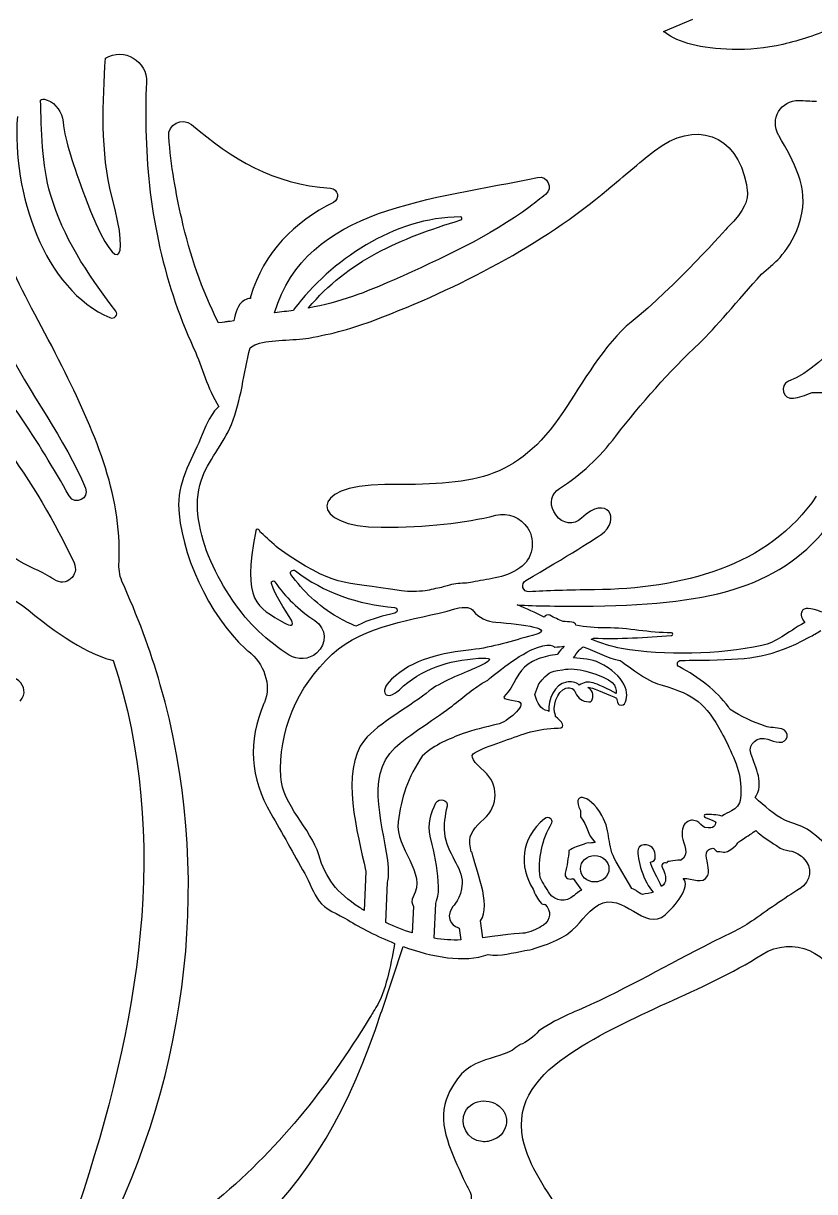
# Model space of a CAD drawing. Extents: x -9 to 1014, y 981 to 1704.
# Drawn here: x 172 to 268.3, y 1444.4 to 1586.6 of the extents above; entities that cross this region are included whole.
import ezdxf

# ---------------------------------------------------------------- set-up
doc = ezdxf.new("R2010")
doc.units = 0
doc.layers.add('H0117_Printing', color=7, linetype='CONTINUOUS')

msp = doc.modelspace()

# ---------------------------------------------------------------- linework, layer by layer
at = {"layer": 'H0117_Printing', "color": 1}
for points in [[(249.927994, 1585.66486), (253.499994, 1587.15486)], [(261.876993, 1556.112861), (262.992993, 1557.089861)], [(268.017993, 1541.713861), (279.184993, 1541.713861)], [(236.864994, 1526.767862), (236.587994, 1527.208862)], [(234.271994, 1504.943862), (234.753994, 1506.241862)], [(221.764994, 1486.658863), (221.515994, 1487.679863)], [(246.063994, 1481.312863), (244.172994, 1484.550863)], [(213.683995, 1483.374863), (213.484995, 1478.634863)], [(238.937994, 1482.509863), (239.942994, 1481.119863)], [(216.125995, 1477.167863), (216.331995, 1482.074863)], [(222.009994, 1475.260863), (222.186994, 1479.474863)], [(219.469995, 1479.116863), (219.333995, 1475.892863)], [(225.062994, 1476.465863), (225.262994, 1475.041863)], [(227.946994, 1475.321863), (227.658994, 1477.366863)], [(215.567995, 1466.259863), (215.576995, 1466.264863), (218.217995, 1474.237863)]]:
    msp.add_lwpolyline(points, dxfattribs=at)
for points in [[(263.968993, 1572.989861)], [(248.828994, 1571.111861)], [(209.376995, 1566.560861)], [(235.576994, 1565.813861)], [(182.522995, 1550.812861)], [(204.559995, 1519.532862)], [(240.489994, 1507.780862)], [(257.008994, 1500.291862)], [(216.430995, 1483.848863)], [(243.290994, 1483.709863)], [(213.642995, 1483.539863)], [(225.062994, 1476.465863)], [(227.828994, 1450.488864)]]:
    msp.add_lwpolyline(points, close=True, dxfattribs=at)
for points in [[(270.747993, 1586.16186), (268.659993, 1585.25386), (266.563993, 1584.56186), (264.460993, 1584.08686)], [(250.116994, 1585.51086), (250.048994, 1585.55986), (249.991994, 1585.61486), (249.927994, 1585.66486)], [(253.392994, 1584.06586), (252.049994, 1584.41986), (250.957994, 1584.89986), (250.116994, 1585.51086)], [(181.967995, 1582.40586), (184.221995, 1583.77386), (187.103995, 1582.07086), (186.966995, 1579.436861)], [(258.295994, 1583.45586), (256.369994, 1583.51086), (254.735994, 1583.71386), (253.392994, 1584.06586)], [(264.460993, 1584.08686), (262.358993, 1583.61186), (260.303993, 1583.40186), (258.295994, 1583.45586)], [(182.755995, 1565.571861), (181.332995, 1570.818861), (181.647995, 1577.304861), (181.967995, 1582.40586)], [(186.966995, 1579.436861), (186.863995, 1577.448861), (186.875995, 1575.491861), (186.906995, 1573.669861)], [(174.068996, 1577.294861), (174.229996, 1577.408861), (174.353996, 1577.522861), (174.885996, 1577.303861)], [(175.285996, 1565.800861), (174.212996, 1569.415861), (174.170996, 1573.693861), (174.068996, 1577.294861)], [(174.885996, 1577.303861), (175.969996, 1576.857861), (176.685996, 1575.826861), (176.813996, 1574.662861)], [(263.940993, 1573.039861), (262.844993, 1574.960861), (264.227993, 1577.331861), (266.437993, 1577.253861)], [(266.437993, 1577.253861), (267.130993, 1577.229861), (267.836993, 1577.195861), (268.551993, 1577.151861)], [(171.253996, 1575.283861), (170.522996, 1566.073861), (174.544996, 1554.149861), (182.522995, 1550.812861)], [(176.813996, 1574.662861), (177.095996, 1572.106861), (178.006996, 1569.488861), (179.499996, 1565.479861)], [(189.671995, 1572.852861), (189.553995, 1574.346861), (191.288995, 1575.256861), (192.457995, 1574.317861)], [(248.828994, 1571.111861), (253.752994, 1574.969861), (258.894994, 1573.175861), (260.025993, 1567.022861)], [(186.906995, 1573.669861), (187.057995, 1564.650861), (188.867995, 1555.430861), (192.712995, 1547.108861)], [(192.457995, 1574.317861), (197.383995, 1570.166861), (202.372995, 1567.046861), (209.376995, 1566.560861)], [(191.258995, 1562.864861), (190.572995, 1565.871861), (189.951995, 1569.315861), (189.671995, 1572.852861)], [(263.968993, 1572.989861), (263.959993, 1573.005861), (263.949993, 1573.022861), (263.940993, 1573.039861)], [(266.618993, 1562.807861), (267.692993, 1566.712861), (265.782993, 1569.781861), (263.968993, 1572.989861)], [(243.229994, 1566.481861), (245.074994, 1568.031861), (246.916994, 1569.613861), (248.828994, 1571.111861)], [(176.696996, 1544.870861), (172.142996, 1554.009861), (167.721996, 1559.932861), (167.909996, 1569.019861)], [(202.577995, 1551.384861), (206.342995, 1564.343861), (221.915994, 1565.159861), (234.593994, 1567.889861)], [(234.593994, 1567.889861), (235.811994, 1568.151861), (236.547994, 1566.592861), (235.576994, 1565.813861)], [(209.376995, 1566.560861), (210.305995, 1566.496861), (210.560995, 1565.273861), (209.731995, 1564.849861)], [(214.801995, 1550.534861), (225.052994, 1554.454861), (235.012994, 1559.575861), (243.229994, 1566.481861)], [(260.025993, 1567.022861), (260.235993, 1565.877861), (260.101993, 1565.354861), (260.101993, 1565.354861)], [(183.243995, 1551.611861), (179.566996, 1556.415861), (176.857996, 1560.510861), (175.285996, 1565.800861)], [(179.499996, 1565.479861), (183.170995, 1555.623861), (185.162995, 1556.695861), (182.755995, 1565.571861)], [(209.731995, 1564.849861), (204.965995, 1562.409861), (201.241995, 1558.857861), (199.655995, 1553.336861)], [(235.576994, 1565.813861), (234.959994, 1565.317861), (234.334994, 1564.830861), (233.696994, 1564.356861)], [(260.101993, 1565.354861), (260.101993, 1565.354861), (259.969994, 1563.943861), (257.764994, 1561.814861)], [(233.696994, 1564.356861), (228.720994, 1560.652861), (222.864994, 1558.011861), (217.144995, 1555.434861)], [(195.729995, 1550.184861), (193.678995, 1554.218861), (192.253995, 1558.500861), (191.258995, 1562.864861)], [(225.186994, 1563.076861), (217.084995, 1563.068861), (209.430995, 1557.740861), (204.959995, 1551.875861)], [(206.706995, 1551.989861), (211.502995, 1557.771861), (217.841995, 1560.429861), (225.240994, 1562.705861)], [(225.240994, 1562.705861), (225.454994, 1562.771861), (225.425994, 1563.076861), (225.186994, 1563.076861)], [(257.764994, 1561.814861), (257.764994, 1561.814861), (251.320994, 1554.520861), (245.974994, 1550.254861)], [(262.992993, 1557.089861), (262.992993, 1557.089861), (265.545993, 1558.902861), (266.618993, 1562.807861)], [(254.343994, 1547.744861), (256.163994, 1549.460861), (259.008994, 1552.940861), (261.876993, 1556.112861)], [(275.035993, 1556.995861), (274.799993, 1551.684861), (270.224993, 1545.094861), (265.157993, 1543.060861)], [(217.144995, 1555.434861), (213.786995, 1553.922861), (210.412995, 1552.650861), (206.711995, 1551.980861)], [(199.655995, 1553.336861), (199.637995, 1553.272861), (199.633995, 1553.213861), (199.635995, 1553.156861)], [(198.922995, 1552.949861), (197.986995, 1552.433861), (197.848995, 1551.359861), (197.615995, 1550.445861)], [(199.635995, 1553.156861), (199.385995, 1553.123861), (199.140995, 1553.069861), (198.922995, 1552.949861)], [(204.959995, 1551.875861), (204.913995, 1551.815861), (204.886995, 1551.756861), (204.866995, 1551.698861)], [(206.711995, 1551.980861), (206.707995, 1551.987861), (206.710995, 1551.982861), (206.706995, 1551.989861)], [(182.522995, 1550.812861), (183.061995, 1550.586861), (183.584995, 1551.165861), (183.243995, 1551.611861)], [(197.608995, 1550.417861), (196.050995, 1550.224861), (197.288995, 1550.377861), (195.729995, 1550.184861)], [(197.615995, 1550.445861), (197.613995, 1550.436861), (197.611995, 1550.427861), (197.608995, 1550.417861)], [(204.866995, 1551.698861), (204.104995, 1551.592861), (203.341995, 1551.492861), (202.577995, 1551.384861)], [(206.752995, 1548.333861), (209.509995, 1548.815861), (212.210995, 1549.542861), (214.801995, 1550.534861)], [(245.974994, 1550.254861), (242.848994, 1547.759861), (239.924994, 1542.629861), (237.744994, 1539.375862)], [(177.565996, 1529.117862), (173.747996, 1535.652862), (169.601996, 1542.838861), (163.721996, 1547.869861)], [(169.593996, 1547.904861), (172.755996, 1541.443861), (177.041996, 1536.113862), (179.533996, 1530.038862)], [(199.585995, 1547.132861), (199.815995, 1547.328861), (200.080995, 1547.487861), (200.392995, 1547.591861)], [(200.392995, 1547.591861), (202.200995, 1548.194861), (204.815995, 1547.994861), (206.752995, 1548.333861)], [(244.127994, 1536.386862), (247.233994, 1540.421861), (250.550994, 1544.168861), (254.343994, 1547.744861)], [(192.712995, 1547.108861), (193.879995, 1544.581861), (194.285995, 1542.331861), (195.790995, 1539.968862)], [(197.321995, 1537.812862), (198.523995, 1540.779861), (198.784995, 1544.046861), (199.585995, 1547.132861)], [(183.630995, 1521.117862), (184.000995, 1529.459862), (180.502995, 1537.233862), (176.696996, 1544.870861)], [(265.157993, 1543.060861), (263.972993, 1542.585861), (264.482993, 1540.793861), (265.743993, 1540.992861)], [(265.743993, 1540.992861), (266.415993, 1541.098861), (267.186993, 1541.348861), (268.017993, 1541.713861)], [(195.790995, 1539.968862), (195.790995, 1539.968862), (195.010995, 1539.707862), (193.758995, 1536.599862)], [(237.744994, 1539.375862), (231.957994, 1530.737862), (226.537994, 1530.479862), (215.984995, 1530.479862)], [(193.616995, 1530.943862), (194.417995, 1533.390862), (196.351995, 1535.418862), (197.321995, 1537.812862)], [(193.758995, 1536.599862), (192.689995, 1533.946862), (190.816995, 1530.990862), (190.882995, 1528.038862)], [(237.252994, 1530.010862), (239.901994, 1531.670862), (242.123994, 1533.783862), (244.127994, 1536.386862)], [(169.578996, 1535.373862), (173.007996, 1530.716862), (175.785996, 1525.952862), (178.144996, 1520.963862)], [(200.614995, 1512.638862), (196.310995, 1516.723862), (191.738995, 1525.203862), (193.616995, 1530.943862)], [(177.592996, 1529.071862), (177.583996, 1529.086862), (177.574996, 1529.102862), (177.565996, 1529.117862)], [(179.533996, 1530.038862), (180.044995, 1528.792862), (178.273996, 1527.909862), (177.592996, 1529.071862)], [(215.984995, 1530.479862), (206.499995, 1530.479862), (206.778995, 1525.288862), (215.566995, 1525.288862)], [(236.587994, 1527.208862), (235.986994, 1528.164862), (236.295994, 1529.410862), (237.252994, 1530.010862)], [(242.295994, 1524.360862), (244.917994, 1526.253862), (243.038994, 1529.390862), (239.964994, 1526.399862)], [(173.375996, 1520.203862), (169.804996, 1521.807862), (166.823996, 1524.554862), (165.052996, 1528.044862)], [(190.882995, 1528.038862), (191.013995, 1522.213862), (194.550995, 1514.596862), (199.018995, 1510.489862)], [(268.542993, 1529.073862), (262.755993, 1520.434862), (252.069994, 1517.788862), (241.517994, 1517.683862)], [(215.566995, 1525.288862), (221.132994, 1525.288862), (225.680994, 1525.771862), (229.506994, 1526.760862)], [(229.506994, 1526.760862), (231.006994, 1527.148862), (232.579994, 1526.499862), (233.403994, 1525.187862)], [(239.949994, 1526.384862), (239.038994, 1525.499862), (237.539994, 1525.691862), (236.864994, 1526.767862)], [(239.964994, 1526.399862), (239.959994, 1526.394862), (239.954994, 1526.389862), (239.949994, 1526.384862)], [(200.265995, 1524.843862), (198.646995, 1516.115862), (200.321995, 1515.654862), (203.814995, 1513.595862)], [(200.686995, 1524.948862), (200.594995, 1525.131862), (200.302995, 1525.043862), (200.265995, 1524.843862)], [(200.939995, 1524.613862), (200.824995, 1524.749862), (200.724995, 1524.871862), (200.686995, 1524.948862)], [(233.403994, 1525.187862), (234.417994, 1523.572862), (233.997994, 1521.429862), (232.429994, 1520.342862)], [(241.378994, 1515.703862), (256.411994, 1515.886862), (264.435993, 1518.217862), (270.299993, 1525.833862)], [(202.990995, 1522.743862), (202.422995, 1523.261862), (201.507995, 1524.095862), (200.939995, 1524.613862)], [(233.168994, 1518.826862), (237.893994, 1521.514862), (242.295994, 1524.360862), (242.295994, 1524.360862)], [(152.003996, 1505.087862), (155.742996, 1511.350862), (163.974996, 1522.380862), (172.552996, 1515.232862)], [(218.031995, 1517.567862), (210.467995, 1518.776862), (210.039995, 1517.869862), (202.990995, 1522.743862)], [(178.144996, 1520.963862), (178.860996, 1519.448862), (177.117996, 1517.966862), (175.736996, 1518.916862)], [(183.981995, 1518.722862), (183.645995, 1519.470862), (183.586995, 1520.287862), (183.630995, 1521.106862)], [(183.630995, 1521.106862), (183.630995, 1521.110862), (183.630995, 1521.113862), (183.630995, 1521.117862)], [(175.677996, 1518.957862), (175.088996, 1519.362862), (174.293996, 1519.790862), (173.375996, 1520.203862)], [(204.559995, 1519.532862), (204.313995, 1519.866862), (204.785995, 1520.244862), (205.120995, 1519.983862)], [(210.285995, 1514.326862), (207.836995, 1515.752862), (206.038995, 1517.524862), (204.559995, 1519.532862)], [(205.120995, 1519.983862), (208.518995, 1517.341862), (212.766995, 1515.879862), (217.166995, 1515.529862)], [(232.429994, 1520.342862), (230.468994, 1518.983862), (228.368994, 1519.005862), (226.665994, 1518.618862)], [(175.736996, 1518.916862), (175.717996, 1518.930862), (175.696996, 1518.944862), (175.677996, 1518.957862)], [(188.654995, 1506.114862), (187.442995, 1510.330862), (185.844995, 1514.580862), (183.981995, 1518.722862)], [(202.175995, 1518.452862), (202.091995, 1518.717862), (202.451995, 1518.887862), (202.607995, 1518.656862)], [(204.608995, 1513.961862), (203.721995, 1515.481862), (202.659995, 1516.925862), (202.175995, 1518.452862)], [(202.607995, 1518.656862), (203.860995, 1516.808862), (205.533995, 1515.217862), (207.470995, 1513.928862)], [(222.910994, 1517.970862), (222.358994, 1517.853862), (221.472994, 1517.666862), (220.921994, 1517.549862)], [(223.594994, 1518.179862), (223.364994, 1518.130862), (223.138994, 1518.059862), (222.910994, 1517.970862)], [(225.701994, 1518.489862), (224.996994, 1518.464862), (224.293994, 1518.366862), (223.594994, 1518.179862)], [(226.665994, 1518.618862), (226.348994, 1518.546862), (226.027994, 1518.501862), (225.701994, 1518.489862)], [(233.583994, 1517.428862), (232.789994, 1517.378862), (232.477994, 1518.433862), (233.168994, 1518.826862)], [(220.921994, 1517.549862), (219.968995, 1517.466862), (218.998995, 1517.413862), (218.031995, 1517.567862)], [(241.517994, 1517.683862), (238.310994, 1517.651862), (235.661994, 1517.557862), (233.583994, 1517.428862)], [(172.552996, 1515.232862), (176.982996, 1511.541862), (180.712995, 1509.568862), (182.920995, 1509.065862)], [(209.597995, 1509.848862), (213.564995, 1513.510862), (219.453995, 1513.890862), (224.532994, 1515.348862)], [(217.166995, 1515.529862), (217.580995, 1515.497862), (217.624995, 1514.951862), (217.222995, 1514.852862)], [(224.532994, 1515.348862), (225.856994, 1515.728862), (226.488994, 1515.476862), (226.783994, 1515.085862)], [(226.783994, 1515.085862), (227.398994, 1514.268862), (228.454994, 1513.832862), (229.527994, 1513.743862)], [(235.413994, 1514.362862), (234.320994, 1514.892862), (233.220994, 1515.399862), (232.118994, 1515.835862)], [(232.118994, 1515.835862), (234.316994, 1515.713862), (237.394994, 1515.654862), (241.378994, 1515.703862)], [(269.218993, 1514.935862), (266.311993, 1516.251862), (266.364993, 1514.437862), (267.162993, 1513.711862)], [(203.814995, 1513.595862), (204.443995, 1513.224862), (205.005995, 1513.282862), (204.608995, 1513.961862)], [(207.470995, 1513.928862), (208.899995, 1512.977862), (209.003995, 1511.088862), (207.707995, 1509.987862)], [(212.475995, 1513.244862), (211.729995, 1513.556862), (210.997995, 1513.911862), (210.285995, 1514.326862)], [(213.209995, 1513.592862), (212.962995, 1513.481862), (212.718995, 1513.364862), (212.475995, 1513.244862)], [(217.222995, 1514.852862), (215.856995, 1514.516862), (214.491995, 1514.167862), (213.209995, 1513.592862)], [(229.527994, 1513.743862), (232.661994, 1513.486862), (237.216994, 1512.941862), (233.974994, 1512.112862)], [(236.079994, 1514.571862), (235.832994, 1514.704862), (235.526994, 1514.570862), (235.413994, 1514.362862)], [(237.708994, 1513.834862), (237.175994, 1514.032862), (236.636994, 1514.273862), (236.079994, 1514.571862)], [(238.769994, 1513.744862), (238.412994, 1513.759862), (238.059994, 1513.792862), (237.708994, 1513.834862)], [(239.269994, 1513.378862), (239.210994, 1513.569862), (239.046994, 1513.732862), (238.769994, 1513.744862)], [(267.162993, 1513.711862), (264.852993, 1512.412862), (263.726993, 1511.289862), (261.896993, 1510.890862)], [(204.345995, 1509.729862), (203.023995, 1510.567862), (201.774995, 1511.536862), (200.614995, 1512.638862)], [(233.974994, 1512.112862), (231.410994, 1511.456862), (229.231994, 1510.660862), (226.524994, 1510.373862)], [(242.958994, 1513.044862), (241.608994, 1513.040862), (240.421994, 1513.126862), (239.269994, 1513.378862)], [(241.387994, 1511.793862), (244.489994, 1511.678862), (247.857994, 1511.854862), (250.887994, 1512.117862)], [(250.887994, 1512.433862), (248.217994, 1512.428862), (245.627994, 1513.051862), (242.958994, 1513.044862)], [(250.887994, 1512.117862), (251.102994, 1512.136862), (251.111994, 1512.433862), (250.887994, 1512.433862)], [(267.669993, 1511.891862), (268.128993, 1512.132862), (268.608993, 1512.406862), (269.087993, 1512.712862)], [(233.753994, 1510.309862), (236.159994, 1511.464862), (236.700994, 1510.677862), (236.700994, 1510.677862)], [(236.700994, 1510.677862), (237.062994, 1510.737862), (237.441994, 1510.777862), (237.831994, 1510.806862)], [(237.831994, 1510.806862), (237.558994, 1510.510862), (237.308994, 1510.193862), (237.055994, 1509.887862)], [(239.670994, 1510.326862), (239.822994, 1510.468862), (240.004994, 1510.604862), (240.164994, 1510.753862)], [(240.164994, 1510.753862), (241.681994, 1510.199862), (243.136994, 1509.349862), (244.673994, 1509.051862)], [(241.123994, 1511.666862), (241.247994, 1511.674862), (241.332994, 1511.725862), (241.387994, 1511.793862)], [(244.809994, 1510.540862), (243.610994, 1510.745862), (242.378994, 1511.153862), (241.123994, 1511.666862)], [(261.896993, 1510.890862), (256.707994, 1509.758862), (250.044994, 1509.642862), (244.809994, 1510.540862)], [(255.530994, 1509.127862), (260.800993, 1509.242862), (263.018993, 1509.455862), (267.669993, 1511.891862)], [(199.018995, 1510.489862), (199.134995, 1510.382862), (199.253995, 1510.285862), (199.373995, 1510.195862)], [(199.373995, 1510.195862), (201.265995, 1508.781862), (202.230995, 1506.061862), (201.331995, 1503.974862)], [(203.323995, 1494.901863), (203.002995, 1500.286862), (205.234995, 1505.821862), (209.597995, 1509.848862)], [(207.664995, 1509.950862), (206.756995, 1509.176862), (205.364995, 1509.083862), (204.345995, 1509.729862)], [(207.707995, 1509.987862), (207.692995, 1509.975862), (207.678995, 1509.963862), (207.664995, 1509.950862)], [(226.524994, 1510.373862), (223.050994, 1510.004862), (219.325995, 1509.222862), (216.802995, 1506.782862)], [(217.762995, 1505.512862), (220.488994, 1508.073862), (223.738994, 1509.066862), (227.404994, 1509.342862)], [(227.404994, 1509.342862), (230.645994, 1509.586862), (226.930994, 1508.111862), (226.930994, 1508.111862)], [(228.450994, 1506.622862), (228.450994, 1506.622862), (231.347994, 1509.154862), (233.753994, 1510.309862)], [(234.648994, 1509.256862), (232.688994, 1508.480862), (232.353994, 1507.474862), (231.329994, 1505.702862)], [(237.037994, 1509.796862), (236.203994, 1509.718862), (235.390994, 1509.550862), (234.648994, 1509.256862)], [(237.055994, 1509.887862), (237.030994, 1509.856862), (237.028994, 1509.825862), (237.037994, 1509.796862)], [(238.962994, 1509.401862), (239.146994, 1509.579862), (239.483994, 1510.151862), (239.670994, 1510.326862)], [(242.106994, 1508.796862), (241.192994, 1509.236862), (240.055994, 1509.301862), (238.962994, 1509.401862)], [(171.595996, 1504.134862), (173.124996, 1505.862862), (170.538996, 1508.122862), (168.749996, 1506.620862)], [(182.920995, 1509.065862), (190.066995, 1487.376863), (185.970995, 1464.492863), (178.649996, 1442.573864)], [(226.930994, 1508.111862), (225.576994, 1507.538862), (222.543994, 1506.323862), (221.411994, 1505.376862)], [(234.753994, 1506.241862), (236.008994, 1507.667862), (235.861994, 1507.657862), (237.617994, 1507.951862)], [(237.617994, 1507.951862), (238.573994, 1508.109862), (239.561994, 1508.046862), (240.489994, 1507.780862)], [(240.489994, 1507.780862), (244.109994, 1506.743862), (244.150994, 1506.011862), (244.172994, 1505.052862)], [(245.179994, 1503.794862), (245.920994, 1504.990862), (245.267994, 1507.273862), (242.106994, 1508.796862)], [(244.673994, 1509.051862), (245.737994, 1508.283862), (248.503994, 1506.192862), (249.749994, 1506.086862)], [(251.861994, 1508.295862), (251.450994, 1508.510862), (251.602994, 1509.083862), (252.075994, 1509.085862)], [(257.832994, 1503.422862), (256.379994, 1505.399862), (254.212994, 1507.064862), (251.861994, 1508.295862)], [(252.075994, 1509.085862), (253.351994, 1509.088862), (254.815994, 1509.112862), (255.530994, 1509.127862)], [(216.802995, 1506.782862), (215.121995, 1505.157862), (216.189995, 1504.035862), (217.762995, 1505.512862)], [(224.182994, 1503.527862), (225.624994, 1504.656862), (226.843994, 1505.770862), (228.450994, 1506.622862)], [(238.100994, 1506.430862), (236.714994, 1506.198862), (235.790994, 1504.254862), (235.982994, 1502.873862)], [(239.652994, 1506.080862), (239.261994, 1506.480862), (238.652994, 1506.522862), (238.100994, 1506.430862)], [(241.368994, 1506.350862), (240.764994, 1506.556862), (240.155994, 1506.398862), (239.652994, 1506.080862)], [(244.172994, 1505.052862), (243.305994, 1505.598862), (241.723994, 1506.228862), (241.368994, 1506.350862)], [(181.470995, 1438.031864), (192.285995, 1458.852864), (195.090995, 1483.715863), (188.654995, 1506.114862)], [(221.411994, 1505.376862), (219.404995, 1503.695862), (215.160995, 1501.417862), (213.519995, 1499.385863)], [(231.329994, 1505.702862), (230.511994, 1504.286862), (229.525994, 1504.593862), (232.310994, 1504.065862)], [(235.872994, 1502.950862), (234.885994, 1503.097862), (234.570994, 1503.901862), (234.271994, 1504.943862)], [(236.762994, 1502.399862), (236.337994, 1503.227862), (236.939994, 1505.451862), (238.053994, 1505.684862)], [(238.053994, 1505.684862), (238.707994, 1505.822862), (238.983994, 1505.660862), (239.224994, 1505.142862)], [(239.224994, 1505.142862), (239.558994, 1504.428862), (239.976994, 1504.101862), (240.848994, 1504.029862)], [(240.724994, 1505.787862), (240.859994, 1505.794862), (240.992994, 1505.786862), (241.093994, 1505.750862)], [(241.261994, 1504.319862), (241.487994, 1504.968862), (241.225994, 1505.477862), (240.724994, 1505.787862)], [(241.093994, 1505.750862), (241.369994, 1505.654862), (243.500994, 1504.849862), (244.207994, 1504.495862)], [(249.749994, 1506.086862), (253.788994, 1504.820862), (255.023994, 1503.917862), (257.008994, 1500.291862)], [(201.278995, 1503.851862), (199.265995, 1499.309863), (199.610995, 1494.665863), (202.096995, 1490.450863)], [(201.331995, 1503.974862), (201.314995, 1503.933862), (201.296995, 1503.892862), (201.278995, 1503.851862)], [(217.233995, 1498.466863), (218.585995, 1499.767863), (222.698994, 1502.365862), (224.182994, 1503.527862)], [(232.325994, 1504.058862), (233.324994, 1503.591862), (230.838994, 1501.551862), (229.750994, 1501.306862)], [(232.310994, 1504.065862), (232.315994, 1504.063862), (232.320994, 1504.060862), (232.325994, 1504.058862)], [(240.848994, 1504.029862), (241.039994, 1504.013862), (241.207994, 1504.164862), (241.261994, 1504.319862)], [(244.207994, 1504.495862), (244.235994, 1504.278862), (244.286994, 1504.050862), (244.397994, 1503.801862)], [(244.397994, 1503.801862), (244.499994, 1503.573862), (245.025994, 1503.546862), (245.179994, 1503.794862)], [(235.982994, 1502.873862), (235.915994, 1502.920862), (235.872994, 1502.950862), (235.872994, 1502.950862)], [(236.791994, 1502.256862), (236.794994, 1502.302862), (236.788994, 1502.349862), (236.762994, 1502.399862)], [(237.087994, 1500.850862), (238.239994, 1500.861862), (237.519994, 1501.649862), (236.791994, 1502.256862)], [(258.060994, 1503.092862), (257.984994, 1503.202862), (257.912994, 1503.314862), (257.832994, 1503.422862)], [(262.328993, 1501.069862), (260.840993, 1501.553862), (259.374994, 1502.257862), (258.060994, 1503.092862)], [(229.750994, 1501.306862), (228.260994, 1500.971862), (226.604994, 1500.573862), (225.527994, 1500.164862)], [(230.539994, 1499.279863), (232.768994, 1500.111862), (234.643994, 1500.825862), (237.087994, 1500.850862)], [(264.338993, 1500.736862), (263.611993, 1500.903862), (262.886993, 1500.887862), (262.328993, 1501.069862)], [(264.011993, 1499.112863), (265.096993, 1498.971863), (265.401993, 1500.493862), (264.338993, 1500.736862)], [(213.519995, 1499.385863), (210.484995, 1495.628863), (212.744995, 1487.880863), (213.642995, 1483.539863)], [(225.527994, 1500.164862), (223.813994, 1499.513863), (222.180994, 1498.920863), (220.561994, 1497.421863)], [(226.980994, 1497.858863), (228.066994, 1498.474863), (229.332994, 1498.828863), (230.539994, 1499.279863)], [(257.008994, 1500.291862), (257.886994, 1498.689863), (259.185994, 1495.986863), (259.321994, 1494.151863)], [(260.564993, 1497.778863), (260.195993, 1498.924863), (261.423993, 1499.931863), (262.620993, 1499.472863)], [(262.620993, 1499.472863), (263.068993, 1499.300863), (263.531993, 1499.174863), (264.011993, 1499.112863)], [(216.430995, 1483.848863), (216.087995, 1488.551863), (213.384995, 1494.760863), (217.233995, 1498.466863)], [(228.075994, 1495.595863), (226.946994, 1496.557863), (226.148994, 1497.524863), (226.980994, 1497.858863)], [(220.560994, 1497.416863), (218.840995, 1494.985863), (217.941995, 1492.208863), (217.619995, 1489.438863)], [(220.561994, 1497.421863), (220.559994, 1497.420863), (220.561994, 1497.418863), (220.560994, 1497.416863)], [(260.577993, 1497.737863), (260.572993, 1497.751863), (260.568993, 1497.765863), (260.564993, 1497.778863)], [(261.076993, 1492.371863), (262.274993, 1494.053863), (261.125993, 1496.027863), (260.577993, 1497.737863)], [(228.058994, 1489.764863), (229.860994, 1491.355863), (229.907994, 1494.034863), (228.075994, 1495.595863)], [(207.949995, 1485.403863), (206.966995, 1488.652863), (203.528995, 1491.462863), (203.323995, 1494.901863)], [(259.321994, 1494.151863), (259.559994, 1490.930863), (258.857994, 1491.198863), (257.030994, 1490.121863)], [(222.215994, 1491.728863), (222.590994, 1492.433863), (223.753994, 1492.084863), (223.573994, 1491.316863)], [(242.430994, 1490.178863), (240.803994, 1493.057863), (238.674994, 1492.966863), (239.810994, 1490.815863)], [(264.787993, 1489.593863), (263.323993, 1490.256863), (262.271993, 1491.384863), (261.076993, 1492.371863)], [(221.515994, 1487.679863), (221.164994, 1489.114863), (221.580994, 1490.533863), (222.215994, 1491.728863)], [(223.573994, 1491.316863), (223.314994, 1490.205863), (223.140994, 1489.027863), (223.244994, 1488.091863)], [(239.810994, 1490.815863), (239.814994, 1490.807863), (239.810994, 1490.059863), (239.810994, 1490.051863)], [(202.096995, 1490.450863), (203.494995, 1488.080863), (204.871995, 1485.514863), (206.240995, 1483.127863)], [(217.619995, 1489.438863), (217.237995, 1486.154863), (221.170994, 1483.273863), (219.442995, 1480.299863)], [(226.352994, 1486.762863), (226.182994, 1487.903863), (227.015994, 1488.843863), (228.058994, 1489.764863)], [(235.452994, 1489.811863), (232.476994, 1487.325863), (232.342994, 1484.040863), (234.047994, 1481.238863)], [(234.906994, 1482.648863), (234.604994, 1484.899863), (235.148994, 1487.237863), (236.323994, 1489.301863)], [(236.323994, 1489.301863), (236.552994, 1489.703863), (235.914994, 1490.197863), (235.452994, 1489.811863)], [(239.810994, 1490.051863), (240.749994, 1488.956863), (240.541994, 1487.907863), (241.624994, 1486.924863)], [(244.172994, 1484.550863), (242.937994, 1486.658863), (243.644994, 1488.034863), (242.430994, 1490.178863)], [(252.717994, 1489.359863), (252.185994, 1489.003863), (252.177994, 1488.124863), (252.223994, 1487.608863)], [(253.995994, 1489.501863), (253.412994, 1489.683863), (253.243994, 1489.712863), (252.717994, 1489.359863)], [(254.976994, 1488.741863), (254.695994, 1488.782863), (254.284994, 1489.410863), (253.995994, 1489.501863)], [(255.084994, 1490.334863), (254.839994, 1490.357863), (254.813994, 1490.017863), (255.029994, 1489.953863)], [(256.308994, 1489.404863), (256.171994, 1488.973863), (256.229994, 1488.557863), (254.976994, 1488.741863)], [(255.029994, 1489.953863), (255.463994, 1489.823863), (255.848994, 1489.623863), (256.253994, 1489.430863)], [(257.030994, 1490.121863), (256.452994, 1490.346863), (255.562994, 1490.288863), (255.084994, 1490.334863)], [(256.253994, 1489.430863), (256.271994, 1489.422863), (256.289994, 1489.413863), (256.308994, 1489.404863)], [(267.416993, 1488.519863), (266.614993, 1489.020863), (265.646993, 1489.203863), (264.787993, 1489.593863)], [(223.244994, 1488.091863), (223.523994, 1485.571863), (225.467994, 1483.916863), (225.411994, 1481.962863)], [(259.661994, 1487.374863), (260.033993, 1487.601863), (260.890993, 1488.141863), (261.176993, 1488.373863)], [(261.176993, 1488.373863), (261.992993, 1487.534863), (262.730993, 1487.197863), (263.688993, 1486.525863)], [(273.076993, 1484.150863), (270.724993, 1485.209863), (269.621993, 1487.142863), (267.416993, 1488.519863)], [(222.541994, 1481.532863), (222.470994, 1483.259863), (222.176994, 1484.972863), (221.764994, 1486.658863)], [(226.500994, 1485.762863), (226.449994, 1486.110863), (226.398994, 1486.447863), (226.352994, 1486.762863)], [(240.260994, 1486.694863), (239.609994, 1486.533863), (238.983994, 1486.298863), (238.420994, 1485.942863)], [(240.996994, 1486.835863), (240.711994, 1486.899863), (240.468994, 1486.831863), (240.260994, 1486.694863)], [(241.624994, 1486.924863), (241.413994, 1486.906863), (241.205994, 1486.867863), (240.996994, 1486.835863)], [(247.848994, 1486.610863), (247.453994, 1486.670863), (246.915994, 1486.519863), (246.843994, 1486.084863)], [(248.929994, 1485.195863), (248.854994, 1485.903863), (248.756994, 1486.472863), (247.848994, 1486.610863)], [(252.223994, 1487.608863), (252.303994, 1486.705863), (253.253994, 1485.466863), (251.994994, 1484.708863)], [(258.233994, 1486.124863), (259.134994, 1486.740863), (258.618994, 1486.739863), (259.661994, 1487.374863)], [(263.688993, 1486.525863), (265.052993, 1485.567863), (265.419993, 1486.269863), (266.723993, 1485.234863)], [(212.917995, 1478.993863), (210.071995, 1480.855863), (208.824995, 1482.508863), (207.949995, 1485.403863)], [(226.635994, 1485.640863), (226.622994, 1485.711863), (226.565994, 1485.746863), (226.500994, 1485.762863)], [(227.658994, 1477.366863), (229.034994, 1479.357863), (226.944994, 1483.964863), (226.635994, 1485.640863)], [(238.420994, 1485.942863), (238.328994, 1485.019863), (238.199994, 1484.097863), (237.968994, 1483.167863)], [(239.810994, 1483.709863), (239.810994, 1484.595863), (240.589994, 1485.313863), (241.550994, 1485.313863)], [(241.550994, 1485.313863), (242.511994, 1485.313863), (243.290994, 1484.595863), (243.290994, 1483.709863)], [(246.843994, 1486.084863), (246.655994, 1484.954863), (247.542994, 1482.014863), (248.682994, 1480.874863)], [(248.350994, 1484.510863), (248.687994, 1484.576863), (248.970994, 1484.804863), (248.929994, 1485.195863)], [(255.321994, 1484.154863), (255.323994, 1484.692863), (254.645994, 1486.084863), (255.946994, 1486.224863)], [(255.946994, 1486.224863), (256.116994, 1486.243863), (256.306994, 1485.831863), (256.485994, 1485.824863)], [(256.485994, 1485.824863), (257.444994, 1485.791863), (257.353994, 1485.523863), (258.233994, 1486.124863)], [(266.936993, 1485.048863), (268.133993, 1483.952863), (267.937993, 1482.127863), (266.525993, 1481.278863)], [(266.723993, 1485.234863), (266.775993, 1485.194863), (266.847993, 1485.129863), (266.936993, 1485.048863)], [(216.331995, 1482.074863), (216.440995, 1482.527863), (216.484995, 1483.116863), (216.430995, 1483.848863)], [(241.550994, 1482.105863), (240.589994, 1482.105863), (239.810994, 1482.823863), (239.810994, 1483.709863)], [(243.290994, 1483.709863), (243.290994, 1482.823863), (242.511994, 1482.105863), (241.550994, 1482.105863)], [(249.706994, 1481.544863), (249.306994, 1482.409863), (248.376994, 1484.079863), (248.350994, 1484.510863)], [(250.318994, 1484.400863), (249.999994, 1484.604863), (249.530994, 1484.190863), (249.769994, 1483.895863)], [(249.769994, 1483.895863), (250.328994, 1482.713863), (250.367994, 1482.086863), (249.706994, 1481.544863)], [(250.347994, 1484.378863), (250.337994, 1484.385863), (250.328994, 1484.393863), (250.318994, 1484.400863)], [(250.515994, 1484.602863), (250.403994, 1484.566863), (250.350994, 1484.473863), (250.347994, 1484.378863)], [(251.994994, 1484.708863), (252.279994, 1484.879863), (250.573994, 1484.595863), (250.515994, 1484.602863)], [(255.313994, 1482.893863), (255.544994, 1483.336863), (255.320994, 1483.727863), (255.321994, 1484.154863)], [(206.240995, 1483.127863), (206.803995, 1482.144863), (207.317995, 1480.645863), (208.008995, 1479.785863)], [(213.642995, 1483.539863), (213.654995, 1483.481863), (213.670995, 1483.431863), (213.683995, 1483.374863)], [(236.080994, 1480.674863), (235.630994, 1481.334863), (235.223994, 1481.990863), (234.906994, 1482.648863)], [(237.968994, 1483.167863), (237.858994, 1482.725863), (238.259994, 1482.386863), (238.726994, 1482.468863)], [(238.726994, 1482.468863), (238.792994, 1482.480863), (238.867994, 1482.496863), (238.937994, 1482.509863)], [(250.138994, 1478.120863), (251.246994, 1479.086863), (253.369994, 1481.548863), (252.326994, 1482.543863)], [(252.326994, 1482.543863), (253.463994, 1482.572863), (254.688994, 1481.696863), (255.313994, 1482.893863)], [(222.186994, 1479.474863), (222.495994, 1480.373863), (222.565994, 1480.957863), (222.541994, 1481.532863)], [(225.411994, 1481.962863), (225.355994, 1480.008863), (224.267994, 1479.131863), (224.267994, 1479.131863)], [(234.047994, 1481.238863), (234.264994, 1480.618863), (234.585994, 1480.034863), (235.036994, 1479.509863)], [(239.942994, 1481.119863), (239.612994, 1480.922863), (239.295994, 1480.693863), (238.994994, 1480.423863)], [(242.023994, 1479.315863), (245.018994, 1481.041863), (247.641994, 1475.940863), (250.138994, 1478.120863)], [(247.366994, 1480.597863), (246.729994, 1480.802863), (246.703994, 1481.115863), (246.063994, 1481.312863)], [(248.682994, 1480.874863), (248.411994, 1480.775863), (247.726994, 1480.649863), (247.366994, 1480.597863)], [(266.488993, 1481.256863), (264.709993, 1480.182863), (262.423993, 1478.530863), (260.668993, 1477.321863)], [(266.525993, 1481.278863), (266.513993, 1481.270863), (266.501993, 1481.263863), (266.488993, 1481.256863)], [(208.008995, 1479.785863), (208.651995, 1478.801863), (210.337995, 1478.185863), (211.480995, 1477.482863)], [(219.442995, 1480.299863), (219.206995, 1479.893863), (219.261995, 1479.471863), (219.469995, 1479.116863)], [(235.036994, 1479.509863), (235.146994, 1479.380863), (235.350994, 1479.350863), (235.526994, 1479.383863)], [(235.538994, 1479.370863), (236.286994, 1478.626863), (236.208994, 1477.459863), (235.321994, 1476.857863)], [(235.526994, 1479.383863), (235.530994, 1479.379863), (235.534994, 1479.375863), (235.538994, 1479.370863)], [(238.974994, 1480.405863), (238.118994, 1479.633863), (236.716994, 1479.738863), (236.080994, 1480.674863)], [(238.329994, 1475.811863), (239.730994, 1476.842863), (240.487994, 1478.429863), (242.023994, 1479.315863)], [(238.994994, 1480.423863), (238.988994, 1480.417863), (238.981994, 1480.411863), (238.974994, 1480.405863)], [(213.484995, 1478.634863), (213.294995, 1478.753863), (213.104995, 1478.870863), (212.917995, 1478.993863)], [(224.267994, 1479.131863), (223.103994, 1477.300863), (224.665994, 1476.606863), (225.062994, 1476.465863)], [(211.480995, 1477.482863), (213.034995, 1476.526863), (215.028995, 1475.491863), (217.175995, 1474.633863)], [(219.333995, 1475.892863), (218.242995, 1476.231863), (217.171995, 1476.660863), (216.125995, 1477.167863)], [(235.321994, 1476.857863), (234.725994, 1476.451863), (234.029994, 1476.117863), (233.153994, 1475.895863)], [(260.668993, 1477.321863), (259.917994, 1476.803863), (259.120994, 1476.351863), (258.289994, 1475.950863)], [(225.262994, 1475.041863), (224.162994, 1475.010863), (223.078994, 1475.089863), (222.009994, 1475.260863)], [(233.153994, 1475.895863), (233.153994, 1475.895863), (231.092994, 1475.787863), (227.946994, 1475.321863)], [(233.055994, 1473.743863), (234.439994, 1473.952863), (237.224994, 1474.999863), (238.329994, 1475.811863)], [(258.289994, 1475.950863), (251.784994, 1472.815863), (247.796994, 1470.372863), (242.107994, 1467.649863)], [(261.945993, 1473.276863), (265.646993, 1475.612863), (270.515993, 1473.532863), (271.288993, 1469.224863)], [(217.175995, 1474.633863), (216.875995, 1472.775863), (216.174995, 1469.019863), (215.200995, 1467.328863)], [(218.217995, 1474.237863), (221.783994, 1472.945863), (225.637994, 1472.240863), (228.561994, 1473.272863)], [(228.561994, 1473.272863), (230.115994, 1472.986863), (231.584994, 1473.521863), (233.055994, 1473.743863)], [(238.652994, 1461.270863), (245.897994, 1466.049863), (254.692994, 1468.696863), (261.945993, 1473.276863)], [(214.903995, 1466.827863), (214.507995, 1466.170863), (214.250995, 1465.743863), (214.091995, 1465.481863)], [(215.200995, 1467.328863), (215.101995, 1467.161863), (215.002995, 1466.994863), (214.903995, 1466.827863)], [(242.107994, 1467.649863), (238.887994, 1466.109863), (237.678994, 1465.927863), (234.696994, 1463.934863)], [(166.078996, 1424.464864), (195.747995, 1430.745864), (208.040995, 1443.296864), (215.567995, 1466.259863)], [(214.091995, 1465.481863), (208.908995, 1456.997864), (202.918995, 1449.367864), (194.867995, 1442.823864)], [(234.696994, 1463.934863), (234.237994, 1463.380863), (233.150994, 1462.471863), (232.486994, 1462.301863)], [(232.486994, 1462.301863), (232.490994, 1462.243863), (232.170994, 1462.172863), (232.175994, 1462.114863)], [(231.967994, 1461.956863), (229.719994, 1460.111863), (225.518994, 1461.273863), (223.480994, 1455.599864)], [(232.815994, 1450.801864), (231.838994, 1455.435864), (234.804994, 1458.732864), (238.652994, 1461.270863)], [(232.175994, 1462.114863), (232.107994, 1462.060863), (232.034994, 1462.011863), (231.967994, 1461.956863)], [(223.480994, 1455.599864), (222.342994, 1452.431864), (224.271994, 1448.901864), (225.529994, 1446.003864)], [(225.767994, 1454.098864), (226.670994, 1455.839864), (229.294994, 1455.880864), (230.396994, 1454.302864)], [(227.828994, 1450.488864), (226.036994, 1450.684864), (225.016994, 1452.648864), (225.767994, 1454.098864)], [(230.396994, 1454.302864), (230.481994, 1454.181864), (230.547994, 1454.054864), (230.604994, 1453.924864)], [(230.604994, 1453.924864), (230.634994, 1453.864864), (230.656994, 1453.801864), (230.680994, 1453.738864)], [(230.680994, 1453.738864), (230.685994, 1453.722864), (230.692994, 1453.707864), (230.698994, 1453.692864)], [(230.698994, 1453.692864), (230.707994, 1453.663864), (230.721994, 1453.636864), (230.730994, 1453.607864)], [(230.797994, 1452.828864), (230.738994, 1451.935864), (230.190994, 1451.089864), (229.305994, 1450.771864)], [(230.730994, 1453.607864), (230.806994, 1453.348864), (230.823994, 1453.086864), (230.797994, 1452.828864)], [(229.305994, 1450.771864), (228.859994, 1450.545864), (228.352994, 1450.431864), (227.828994, 1450.488864)], [(237.591994, 1441.613864), (235.726994, 1444.547864), (233.533994, 1447.396864), (232.815994, 1450.801864)], [(225.529994, 1446.003864), (225.731994, 1445.538864), (225.950994, 1445.124864), (226.183994, 1444.745864)], [(226.183994, 1444.745864), (227.514994, 1442.582864), (224.723994, 1441.219864), (222.208994, 1440.321864)]]:
    msp.add_open_spline(points, degree=3, dxfattribs=at)

doc.saveas('drawing.dxf')
